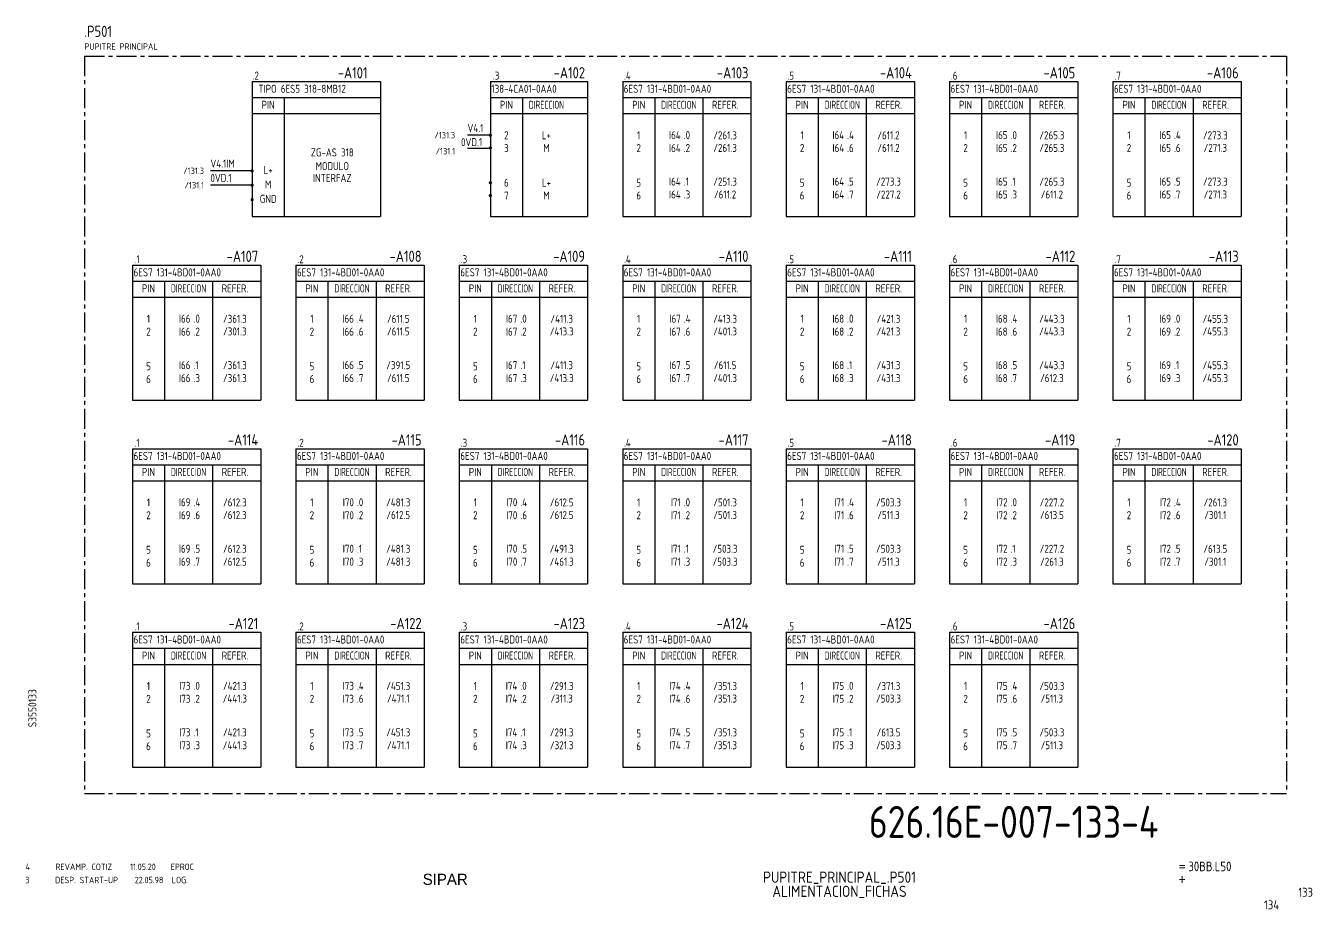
# Model space of a CAD drawing. Extents: x 10 to 1435, y 6 to 281.
# Drawn here: x 626 to 1027.3, y 5.7 to 281.3 of the extents above; entities that cross this region are included whole.
import ezdxf
from ezdxf.enums import TextEntityAlignment as Align

# ---------------------------------------------------------------- set-up
doc = ezdxf.new("R2010")
doc.units = 0
doc.header["$LTSCALE"] = 5
doc.header["$MEASUREMENT"] = 0
doc.linetypes.add('CENTER', pattern=[2, 1.25, -0.25, 0.25, -0.25])
doc.layers.get('0').update_dxf_attribs({"linetype": 'CONTINUOUS'})
doc.layers.add('CART', color=7, linetype='CONTINUOUS')
doc.styles.add('DIN', font='DIN.shx', dxfattribs={"width": 0.85})
doc.styles.add('N', font='ROMANS', dxfattribs={"width": 0.85, "height": 3})
doc.styles.add('X', font='UNIV.SHX', dxfattribs={"height": 3.5})

# ---------------------------------------------------------------- blocks, each defined once
blk = doc.blocks.new('DESP')
at = {"color": 3, "style": 'DIN'}
for s, width, p in [('3', 0.9, (7.45, 13.02)), ('DESP. START-UP', 0.8, (16.76, 13.02)), ('22.05.98', 0.9, (41.59, 13.02)), ('LOG.', 0.9, (53.16, 13.02))]:
    blk.add_text(s, height=2, dxfattribs=dict(at, width=width)).set_placement(p)

msp = doc.modelspace()

# ---------------------------------------------------------------- linework, layer by layer
at = {"color": 3, "linetype": 'CENTER'}
for p, q in [((644.29, 271.81), (1019.29, 271.81)), ((644.29, 271.81), (644.29, 41.81)), ((1019.29, 271.81), (1019.29, 41.81)), ((644.29, 41.81), (1019.29, 41.81))]:
    msp.add_line(p, q, dxfattribs=at)
at = {"color": 3}
for p, q in [((696.62, 263.89), (696.62, 221.76)), ((696.62, 263.89), (736.62, 263.89)), ((736.62, 263.89), (736.62, 221.76)), ((770.94, 263.89), (770.94, 221.76)), ((770.94, 263.89), (801.25, 263.89)), ((801.25, 263.89), (801.25, 221.76)), ((812.23, 263.89), (812.23, 221.76)), ((812.23, 263.89), (852.23, 263.89)), ((852.23, 263.89), (852.23, 221.76)), ((863.21, 263.89), (863.21, 221.76)), ((863.21, 263.89), (903.21, 263.89)), ((903.21, 263.89), (903.21, 221.76)), ((914.19, 263.89), (914.19, 221.76)), ((914.19, 263.89), (954.19, 263.89)), ((954.19, 263.89), (954.19, 221.76)), ((965.16, 263.89), (965.16, 221.76)), ((965.16, 263.89), (1005.16, 263.89)), ((1005.16, 263.89), (1005.16, 221.76)), ((696.62, 258.89), (736.62, 258.89)), ((706.62, 258.89), (706.62, 221.76)), ((770.94, 258.89), (801.25, 258.89)), ((780.94, 258.89), (780.94, 221.76)), ((812.23, 258.89), (852.23, 258.89)), ((822.23, 258.89), (822.23, 221.76)), ((837.23, 258.89), (837.23, 221.76)), ((863.21, 258.89), (903.21, 258.89)), ((873.21, 258.89), (873.21, 221.76)), ((888.21, 258.89), (888.21, 221.76)), ((914.19, 258.89), (954.19, 258.89)), ((924.19, 258.89), (924.19, 221.76)), ((939.19, 258.89), (939.19, 221.76)), ((965.16, 258.89), (1005.16, 258.89)), ((975.16, 258.89), (975.16, 221.76)), ((990.16, 258.89), (990.16, 221.76)), ((696.62, 253.89), (736.62, 253.89)), ((770.94, 253.89), (801.25, 253.89)), ((812.23, 253.89), (852.23, 253.89)), ((863.21, 253.89), (903.21, 253.89)), ((914.19, 253.89), (954.19, 253.89)), ((965.16, 253.89), (1005.16, 253.89)), ((696.62, 221.76), (736.62, 221.76)), ((770.94, 221.76), (801.25, 221.76)), ((812.23, 221.76), (852.23, 221.76)), ((863.21, 221.76), (903.21, 221.76)), ((914.19, 221.76), (954.19, 221.76)), ((965.16, 221.76), (1005.16, 221.76)), ((659.29, 206.62), (659.29, 164.49)), ((659.29, 206.62), (699.29, 206.62)), ((699.29, 206.62), (699.29, 164.49)), ((710.27, 206.62), (710.27, 164.49)), ((710.27, 206.62), (750.27, 206.62)), ((750.27, 206.62), (750.27, 164.49)), ((761.25, 206.62), (761.25, 164.49)), ((761.25, 206.62), (801.25, 206.62)), ((801.25, 206.62), (801.25, 164.49)), ((812.23, 206.62), (812.23, 164.49)), ((812.23, 206.62), (852.23, 206.62)), ((852.23, 206.62), (852.23, 164.49)), ((863.21, 206.62), (863.21, 164.49)), ((863.21, 206.62), (903.21, 206.62)), ((903.21, 206.62), (903.21, 164.49)), ((914.19, 206.62), (914.19, 164.49)), ((914.19, 206.62), (954.19, 206.62)), ((954.19, 206.62), (954.19, 164.49)), ((965.16, 206.62), (965.16, 164.49)), ((965.16, 206.62), (1005.16, 206.62)), ((1005.16, 206.62), (1005.16, 164.49)), ((659.29, 201.62), (699.29, 201.62)), ((669.29, 201.62), (669.29, 164.49)), ((684.29, 201.62), (684.29, 164.49)), ((710.27, 201.62), (750.27, 201.62)), ((720.27, 201.62), (720.27, 164.49)), ((735.27, 201.62), (735.27, 164.49)), ((761.25, 201.62), (801.25, 201.62)), ((771.25, 201.62), (771.25, 164.49)), ((786.25, 201.62), (786.25, 164.49)), ((812.23, 201.62), (852.23, 201.62)), ((822.23, 201.62), (822.23, 164.49)), ((837.23, 201.62), (837.23, 164.49)), ((863.21, 201.62), (903.21, 201.62)), ((873.21, 201.62), (873.21, 164.49)), ((888.21, 201.62), (888.21, 164.49)), ((914.19, 201.62), (954.19, 201.62)), ((924.19, 201.62), (924.19, 164.49)), ((939.19, 201.62), (939.19, 164.49)), ((965.16, 201.62), (1005.16, 201.62)), ((975.16, 201.62), (975.16, 164.49)), ((990.16, 201.62), (990.16, 164.49)), ((659.29, 196.62), (699.29, 196.62)), ((710.27, 196.62), (750.27, 196.62)), ((761.25, 196.62), (801.25, 196.62)), ((812.23, 196.62), (852.23, 196.62)), ((863.21, 196.62), (903.21, 196.62)), ((914.19, 196.62), (954.19, 196.62)), ((965.16, 196.62), (1005.16, 196.62)), ((659.29, 164.49), (699.29, 164.49)), ((710.27, 164.49), (750.27, 164.49)), ((761.25, 164.49), (801.25, 164.49)), ((812.23, 164.49), (852.23, 164.49)), ((863.21, 164.49), (903.21, 164.49)), ((914.19, 164.49), (954.19, 164.49)), ((965.16, 164.49), (1005.16, 164.49)), ((659.29, 149.34), (659.29, 107.21)), ((659.29, 149.34), (699.29, 149.34)), ((699.29, 149.34), (699.29, 107.21)), ((710.27, 149.34), (710.27, 107.21)), ((710.27, 149.34), (750.27, 149.34)), ((750.27, 149.34), (750.27, 107.21)), ((761.25, 149.34), (761.25, 107.21)), ((761.25, 149.34), (801.25, 149.34)), ((801.25, 149.34), (801.25, 107.21)), ((812.23, 149.34), (812.23, 107.21)), ((812.23, 149.34), (852.23, 149.34)), ((852.23, 149.34), (852.23, 107.21)), ((863.21, 149.34), (863.21, 107.21)), ((863.21, 149.34), (903.21, 149.34)), ((903.21, 149.34), (903.21, 107.21)), ((914.19, 149.34), (914.19, 107.21)), ((914.19, 149.34), (954.19, 149.34)), ((954.19, 149.34), (954.19, 107.21)), ((965.16, 149.34), (965.16, 107.21)), ((965.16, 149.34), (1005.16, 149.34)), ((1005.16, 149.34), (1005.16, 107.21)), ((659.29, 144.34), (699.29, 144.34)), ((669.29, 144.34), (669.29, 107.21)), ((684.29, 144.34), (684.29, 107.21)), ((710.27, 144.34), (750.27, 144.34)), ((720.27, 144.34), (720.27, 107.21)), ((735.27, 144.34), (735.27, 107.21)), ((761.25, 144.34), (801.25, 144.34)), ((771.25, 144.34), (771.25, 107.21)), ((786.25, 144.34), (786.25, 107.21)), ((812.23, 144.34), (852.23, 144.34)), ((822.23, 144.34), (822.23, 107.21)), ((837.23, 144.34), (837.23, 107.21)), ((863.21, 144.34), (903.21, 144.34)), ((873.21, 144.34), (873.21, 107.21)), ((888.21, 144.34), (888.21, 107.21)), ((914.19, 144.34), (954.19, 144.34)), ((924.19, 144.34), (924.19, 107.21)), ((939.19, 144.34), (939.19, 107.21)), ((965.16, 144.34), (1005.16, 144.34)), ((975.16, 144.34), (975.16, 107.21)), ((990.16, 144.34), (990.16, 107.21)), ((659.29, 139.34), (699.29, 139.34)), ((710.27, 139.34), (750.27, 139.34)), ((761.25, 139.34), (801.25, 139.34)), ((812.23, 139.34), (852.23, 139.34)), ((863.21, 139.34), (903.21, 139.34)), ((914.19, 139.34), (954.19, 139.34)), ((965.16, 139.34), (1005.16, 139.34)), ((659.29, 107.21), (699.29, 107.21)), ((710.27, 107.21), (750.27, 107.21)), ((761.25, 107.21), (801.25, 107.21)), ((812.23, 107.21), (852.23, 107.21)), ((863.21, 107.21), (903.21, 107.21)), ((914.19, 107.21), (954.19, 107.21)), ((965.16, 107.21), (1005.16, 107.21)), ((659.29, 92.07), (659.29, 49.94)), ((659.29, 92.07), (699.29, 92.07)), ((699.29, 92.07), (699.29, 49.94)), ((710.27, 92.07), (710.27, 49.94)), ((710.27, 92.07), (750.27, 92.07)), ((750.27, 92.07), (750.27, 49.94)), ((761.25, 92.07), (761.25, 49.94)), ((761.25, 92.07), (801.25, 92.07)), ((801.25, 92.07), (801.25, 49.94)), ((812.23, 92.07), (812.23, 49.94)), ((812.23, 92.07), (852.23, 92.07)), ((852.23, 92.07), (852.23, 49.94)), ((863.21, 92.07), (863.21, 49.94)), ((863.21, 92.07), (903.21, 92.07)), ((903.21, 92.07), (903.21, 49.94)), ((914.19, 92.07), (914.19, 49.94)), ((914.19, 92.07), (954.19, 92.07)), ((954.19, 92.07), (954.19, 49.94)), ((659.29, 87.07), (699.29, 87.07)), ((669.29, 87.07), (669.29, 49.94)), ((684.29, 87.07), (684.29, 49.94)), ((710.27, 87.07), (750.27, 87.07)), ((720.27, 87.07), (720.27, 49.94)), ((735.27, 87.07), (735.27, 49.94)), ((761.25, 87.07), (801.25, 87.07)), ((771.25, 87.07), (771.25, 49.94)), ((786.25, 87.07), (786.25, 49.94)), ((812.23, 87.07), (852.23, 87.07)), ((822.23, 87.07), (822.23, 49.94)), ((837.23, 87.07), (837.23, 49.94)), ((863.21, 87.07), (903.21, 87.07)), ((873.21, 87.07), (873.21, 49.94)), ((888.21, 87.07), (888.21, 49.94)), ((914.19, 87.07), (954.19, 87.07)), ((924.19, 87.07), (924.19, 49.94)), ((939.19, 87.07), (939.19, 49.94)), ((659.29, 82.07), (699.29, 82.07)), ((710.27, 82.07), (750.27, 82.07)), ((761.25, 82.07), (801.25, 82.07)), ((812.23, 82.07), (852.23, 82.07)), ((863.21, 82.07), (903.21, 82.07)), ((914.19, 82.07), (954.19, 82.07)), ((659.29, 49.94), (699.29, 49.94)), ((710.27, 49.94), (750.27, 49.94)), ((761.25, 49.94), (801.25, 49.94)), ((812.23, 49.94), (852.23, 49.94)), ((863.21, 49.94), (903.21, 49.94)), ((914.19, 49.94), (954.19, 49.94))]:
    msp.add_line(p, q, dxfattribs=at)
for p, q in [((770.94, 247.16), (763.82, 247.16)), ((763.82, 243.16), (770.94, 243.16)), ((696.62, 236.05), (683.62, 236.05)), ((696.62, 231.55), (683.62, 231.55))]:
    msp.add_line(p, q)
at = {"linetype": 'Continuous', "const_width": 0.5}
for points in [[(770.69, 247.16, 1), (771.19, 247.16, 1)], [(770.69, 243.16, 1), (771.19, 243.16, 1)], [(696.37, 236.05, 1), (696.87, 236.05, 1)], [(770.69, 232.32, 1), (771.19, 232.32, 1)], [(696.37, 231.55, 1), (696.87, 231.55, 1)], [(770.69, 228.32, 1), (771.19, 228.32, 1)], [(696.37, 227.05, 1), (696.87, 227.05, 1)]]:
    msp.add_lwpolyline(points, format="xyb", close=True, dxfattribs=at)

# ---------------------------------------------------------------- block references
at = {"linetype": 'Continuous'}
msp.add_blockref('DESP', (618.42, 0.76), dxfattribs=at)

# ---------------------------------------------------------------- texts
at = {"color": 3, "style": 'DIN'}
for s, height, width, p in [('.P501', 3.5, 0.85, (644.29, 277.81)), ('4', 2, 0.9, (625.96, 17.91)), ('REVAMP. COTIZ', 2, 0.8, (635.27, 17.91)), ('11.05.20', 2, 0.9, (658.55, 17.91)), ('EPROC', 2, 0.9, (671.23, 17.91))]:
    msp.add_text(s, height=height, dxfattribs=dict(at, width=width)).set_placement(p)
at = {"style": 'DIN', "width": 0.85}
for s, height, p in [('PUPITRE PRINCIPAL', 2, (644.29, 273.81)), ('TIPO 6ES5 318-8MB12', 2.5, (698.62, 260.39)), ('138-4CA01-0AA0', 2.5, (771.26, 260.39)), ('6ES7 131-4BD01-0AA0', 2.5, (812.55, 260.39)), ('6ES7 131-4BD01-0AA0', 2.5, (863.53, 260.39)), ('6ES7 131-4BD01-0AA0', 2.5, (914.51, 260.39)), ('6ES7 131-4BD01-0AA0', 2.5, (965.49, 260.39)), ('V4.1', 2.5, (763.82, 248.16)), ('0VD.1', 2.5, (761.8, 243.74)), ('.0', 2.5, (831.26, 245.93)), ('.4', 2.5, (882.24, 245.93)), ('.0', 2.5, (933.22, 245.93)), ('.4', 2.5, (984.2, 245.93)), ('.2', 2.5, (831.26, 241.89)), ('.6', 2.5, (882.24, 241.89)), ('.2', 2.5, (933.22, 241.89)), ('.6', 2.5, (984.2, 241.89)), ('V4.1IM', 2.5, (683.62, 237.05)), ('0VD.1', 2.5, (683.62, 232.55)), ('.1', 2.5, (831.26, 231.44)), ('.5', 2.5, (882.24, 231.44)), ('.1', 2.5, (933.22, 231.44)), ('.5', 2.5, (984.2, 231.44)), ('.3', 2.5, (831.26, 227.4)), ('.7', 2.5, (882.24, 227.4)), ('.3', 2.5, (933.22, 227.4)), ('.7', 2.5, (984.2, 227.4)), ('6ES7 131-4BD01-0AA0', 2.5, (659.62, 203.12)), ('6ES7 131-4BD01-0AA0', 2.5, (710.6, 203.12)), ('6ES7 131-4BD01-0AA0', 2.5, (761.57, 203.12)), ('6ES7 131-4BD01-0AA0', 2.5, (812.55, 203.12)), ('6ES7 131-4BD01-0AA0', 2.5, (863.53, 203.12)), ('6ES7 131-4BD01-0AA0', 2.5, (914.51, 203.12)), ('6ES7 131-4BD01-0AA0', 2.5, (965.49, 203.12)), ('.0', 2.5, (678.33, 188.66)), ('.4', 2.5, (729.31, 188.66)), ('.0', 2.5, (780.29, 188.66)), ('.4', 2.5, (831.26, 188.66)), ('.0', 2.5, (882.24, 188.66)), ('.4', 2.5, (933.22, 188.66)), ('.0', 2.5, (984.2, 188.66)), ('.2', 2.5, (678.33, 184.62)), ('.6', 2.5, (729.31, 184.62)), ('.2', 2.5, (780.29, 184.62)), ('.6', 2.5, (831.26, 184.62)), ('.2', 2.5, (882.24, 184.62)), ('.6', 2.5, (933.22, 184.62)), ('.2', 2.5, (984.2, 184.62)), ('.1', 2.5, (678.33, 174.16)), ('.5', 2.5, (729.31, 174.16)), ('.1', 2.5, (780.29, 174.16)), ('.5', 2.5, (831.26, 174.16)), ('.1', 2.5, (882.24, 174.16)), ('.5', 2.5, (933.22, 174.16)), ('.1', 2.5, (984.2, 174.16)), ('.3', 2.5, (678.33, 170.12)), ('.7', 2.5, (729.31, 170.12)), ('.3', 2.5, (780.29, 170.12)), ('.7', 2.5, (831.26, 170.12)), ('.3', 2.5, (882.24, 170.12)), ('.7', 2.5, (933.22, 170.12)), ('.3', 2.5, (984.2, 170.12)), ('6ES7 131-4BD01-0AA0', 2.5, (659.62, 145.84)), ('6ES7 131-4BD01-0AA0', 2.5, (710.6, 145.84)), ('6ES7 131-4BD01-0AA0', 2.5, (761.57, 145.84)), ('6ES7 131-4BD01-0AA0', 2.5, (812.55, 145.84)), ('6ES7 131-4BD01-0AA0', 2.5, (863.53, 145.84)), ('6ES7 131-4BD01-0AA0', 2.5, (914.51, 145.84)), ('6ES7 131-4BD01-0AA0', 2.5, (965.49, 145.84)), ('.4', 2.5, (678.33, 131.39)), ('.0', 2.5, (729.31, 131.39)), ('.4', 2.5, (780.29, 131.39)), ('.0', 2.5, (831.26, 131.39)), ('.4', 2.5, (882.24, 131.39)), ('.0', 2.5, (933.22, 131.39)), ('.4', 2.5, (984.2, 131.39)), ('.6', 2.5, (678.33, 127.34)), ('.2', 2.5, (729.31, 127.34)), ('.6', 2.5, (780.29, 127.34)), ('.2', 2.5, (831.26, 127.34)), ('.6', 2.5, (882.24, 127.34)), ('.2', 2.5, (933.22, 127.34)), ('.6', 2.5, (984.2, 127.34)), ('.5', 2.5, (678.33, 116.89)), ('.1', 2.5, (729.31, 116.89)), ('.5', 2.5, (780.29, 116.89)), ('.1', 2.5, (831.26, 116.89)), ('.5', 2.5, (882.24, 116.89)), ('.1', 2.5, (933.22, 116.89)), ('.5', 2.5, (984.2, 116.89)), ('.7', 2.5, (678.33, 112.85)), ('.3', 2.5, (729.31, 112.85)), ('.7', 2.5, (780.29, 112.85)), ('.3', 2.5, (831.26, 112.85)), ('.7', 2.5, (882.24, 112.85)), ('.3', 2.5, (933.22, 112.85)), ('.7', 2.5, (984.2, 112.85)), ('6ES7 131-4BD01-0AA0', 2.5, (659.62, 88.57)), ('6ES7 131-4BD01-0AA0', 2.5, (710.6, 88.57)), ('6ES7 131-4BD01-0AA0', 2.5, (761.57, 88.57)), ('6ES7 131-4BD01-0AA0', 2.5, (812.55, 88.57)), ('6ES7 131-4BD01-0AA0', 2.5, (863.53, 88.57)), ('6ES7 131-4BD01-0AA0', 2.5, (914.51, 88.57)), ('.0', 2.5, (678.33, 74.11)), ('.4', 2.5, (729.31, 74.11)), ('.0', 2.5, (780.29, 74.11)), ('.4', 2.5, (831.26, 74.11)), ('.0', 2.5, (882.24, 74.11)), ('.4', 2.5, (933.22, 74.11)), ('.2', 2.5, (678.33, 70.07)), ('.6', 2.5, (729.31, 70.07)), ('.2', 2.5, (780.29, 70.07)), ('.6', 2.5, (831.26, 70.07)), ('.2', 2.5, (882.24, 70.07)), ('.6', 2.5, (933.22, 70.07)), ('.1', 2.5, (678.33, 59.62)), ('.5', 2.5, (729.31, 59.62)), ('.1', 2.5, (780.29, 59.62)), ('.5', 2.5, (831.26, 59.62)), ('.1', 2.5, (882.24, 59.62)), ('.5', 2.5, (933.22, 59.62)), ('.3', 2.5, (678.33, 55.58)), ('.7', 2.5, (729.31, 55.58)), ('.3', 2.5, (780.29, 55.58)), ('.7', 2.5, (831.26, 55.58)), ('.3', 2.5, (882.24, 55.58)), ('.7', 2.5, (933.22, 55.58))]:
    msp.add_text(s, height=height, dxfattribs=at).set_placement(p)
for s, p in [('.2', (697.76, 264.49)), ('.3', (772.73, 264.49)), ('.4', (813.68, 264.49)), ('.5', (864.66, 264.49)), ('.6', (915.64, 264.49)), ('.7', (966.62, 264.49)), ('PIN', (701.62, 255.39)), ('PIN', (775.94, 255.39)), ('PIN', (817.23, 255.39)), ('REFER.', (844.23, 255.39)), ('PIN', (868.21, 255.39)), ('REFER.', (895.21, 255.39)), ('PIN', (919.19, 255.39)), ('REFER.', (946.19, 255.39)), ('PIN', (970.16, 255.39)), ('REFER.', (997.16, 255.39)), ('2', (775.94, 245.89)), ('L+', (788.44, 245.89)), ('1', (817.23, 245.89)), ('/261.3', (844.17, 245.88)), ('1', (868.21, 245.89)), ('/611.2', (895.15, 245.88)), ('1', (919.19, 245.89)), ('/265.3', (946.12, 245.88)), ('1', (970.16, 245.89)), ('/273.3', (997.1, 245.88)), ('ZG-AS 318', (721.62, 240.54)), ('3', (775.94, 241.89)), ('M', (788.44, 241.89)), ('2', (817.23, 241.89)), ('/261.3', (844.17, 241.95)), ('2', (868.21, 241.89)), ('/611.2', (895.15, 241.95)), ('2', (919.19, 241.89)), ('/265.3', (946.12, 241.95)), ('2', (970.16, 241.89)), ('/271.3', (997.1, 241.95)), ('L+', (701.62, 235.05)), ('MODULO', (721.62, 236.27)), ('M', (701.62, 230.55)), ('INTERFAZ', (721.62, 232.54)), ('6', (775.94, 231.09)), ('L+', (788.44, 231.09)), ('5', (817.23, 231.09)), ('/251.3', (844.17, 231.42)), ('5', (868.21, 231.09)), ('/273.3', (895.15, 231.42)), ('5', (919.19, 231.09)), ('/265.3', (946.12, 231.42)), ('5', (970.16, 231.09)), ('/273.3', (997.1, 231.42)), ('7', (775.94, 227.09)), ('M', (788.44, 227.09)), ('6', (817.23, 227.09)), ('/611.2', (844.17, 227.4)), ('6', (868.21, 227.09)), ('/227.2', (895.15, 227.4)), ('6', (919.19, 227.09)), ('/611.2', (946.12, 227.4)), ('6', (970.16, 227.09)), ('/271.3', (997.1, 227.4)), ('GND', (701.62, 226.05)), ('.1', (660.75, 207.22)), ('.2', (711.72, 207.22)), ('.3', (762.7, 207.22)), ('.4', (813.68, 207.22)), ('.5', (864.66, 207.22)), ('.6', (915.64, 207.22)), ('.7', (966.62, 207.22)), ('PIN', (664.29, 198.12)), ('REFER.', (691.29, 198.12)), ('PIN', (715.27, 198.12)), ('REFER.', (742.27, 198.12)), ('PIN', (766.25, 198.12)), ('REFER.', (793.25, 198.12)), ('PIN', (817.23, 198.12)), ('REFER.', (844.23, 198.12)), ('PIN', (868.21, 198.12)), ('REFER.', (895.21, 198.12)), ('PIN', (919.19, 198.12)), ('REFER.', (946.19, 198.12)), ('PIN', (970.16, 198.12)), ('REFER.', (997.16, 198.12)), ('1', (664.29, 188.62)), ('/361.3', (691.23, 188.61)), ('1', (715.27, 188.62)), ('/611.5', (742.21, 188.61)), ('1', (766.25, 188.62)), ('/411.3', (793.19, 188.61)), ('1', (817.23, 188.62)), ('/413.3', (844.17, 188.61)), ('1', (868.21, 188.62)), ('/421.3', (895.15, 188.61)), ('1', (919.19, 188.62)), ('/443.3', (946.12, 188.61)), ('1', (970.16, 188.62)), ('/455.3', (997.1, 188.61)), ('2', (664.29, 184.62)), ('/301.3', (691.23, 184.68)), ('2', (715.27, 184.62)), ('/611.5', (742.21, 184.68)), ('2', (766.25, 184.62)), ('/413.3', (793.19, 184.68)), ('2', (817.23, 184.62)), ('/401.3', (844.17, 184.68)), ('2', (868.21, 184.62)), ('/421.3', (895.15, 184.68)), ('2', (919.19, 184.62)), ('/443.3', (946.12, 184.68)), ('2', (970.16, 184.62)), ('/455.3', (997.1, 184.68)), ('/361.3', (691.23, 174.15)), ('/391.5', (742.21, 174.15)), ('/411.3', (793.19, 174.15)), ('/611.5', (844.17, 174.15)), ('/431.3', (895.15, 174.15)), ('/443.3', (946.12, 174.15)), ('/455.3', (997.1, 174.15)), ('5', (664.29, 173.82)), ('/361.3', (691.23, 170.12)), ('5', (715.27, 173.82)), ('/611.5', (742.21, 170.12)), ('5', (766.25, 173.82)), ('/413.3', (793.19, 170.12)), ('5', (817.23, 173.82)), ('/401.3', (844.17, 170.12)), ('5', (868.21, 173.82)), ('/431.3', (895.15, 170.12)), ('5', (919.19, 173.82)), ('/612.3', (946.12, 170.12)), ('5', (970.16, 173.82)), ('/455.3', (997.1, 170.12)), ('6', (664.29, 169.82)), ('6', (715.27, 169.82)), ('6', (766.25, 169.82)), ('6', (817.23, 169.82)), ('6', (868.21, 169.82)), ('6', (919.19, 169.82)), ('6', (970.16, 169.82)), ('.1', (660.75, 149.94)), ('.2', (711.72, 149.94)), ('.3', (762.7, 149.94)), ('.4', (813.68, 149.94)), ('.5', (864.66, 149.94)), ('.6', (915.64, 149.94)), ('.7', (966.62, 149.94)), ('PIN', (664.29, 140.84)), ('REFER.', (691.29, 140.84)), ('PIN', (715.27, 140.84)), ('REFER.', (742.27, 140.84)), ('PIN', (766.25, 140.84)), ('REFER.', (793.25, 140.84)), ('PIN', (817.23, 140.84)), ('REFER.', (844.23, 140.84)), ('PIN', (868.21, 140.84)), ('REFER.', (895.21, 140.84)), ('PIN', (919.19, 140.84)), ('REFER.', (946.19, 140.84)), ('PIN', (970.16, 140.84)), ('REFER.', (997.16, 140.84)), ('1', (664.29, 131.34)), ('/612.3', (691.23, 131.34)), ('1', (715.27, 131.34)), ('/481.3', (742.21, 131.34)), ('1', (766.25, 131.34)), ('/612.5', (793.19, 131.34)), ('1', (817.23, 131.34)), ('/501.3', (844.17, 131.34)), ('1', (868.21, 131.34)), ('/503.3', (895.15, 131.34)), ('1', (919.19, 131.34)), ('/227.2', (946.12, 131.34)), ('1', (970.16, 131.34)), ('/261.3', (997.1, 131.34)), ('2', (664.29, 127.34)), ('/612.3', (691.23, 127.41)), ('2', (715.27, 127.34)), ('/612.5', (742.21, 127.41)), ('2', (766.25, 127.34)), ('/612.5', (793.19, 127.41)), ('2', (817.23, 127.34)), ('/501.3', (844.17, 127.41)), ('2', (868.21, 127.34)), ('/511.3', (895.15, 127.41)), ('2', (919.19, 127.34)), ('/613.5', (946.12, 127.41)), ('2', (970.16, 127.34)), ('/301.1', (997.1, 127.41)), ('5', (664.29, 116.55)), ('/612.3', (691.23, 116.87)), ('5', (715.27, 116.55)), ('/481.3', (742.21, 116.87)), ('5', (766.25, 116.55)), ('/491.3', (793.19, 116.87)), ('5', (817.23, 116.55)), ('/503.3', (844.17, 116.87)), ('5', (868.21, 116.55)), ('/503.3', (895.15, 116.87)), ('5', (919.19, 116.55)), ('/227.2', (946.12, 116.87)), ('5', (970.16, 116.55)), ('/613.5', (997.1, 116.87)), ('6', (664.29, 112.55)), ('/612.5', (691.23, 112.85)), ('6', (715.27, 112.55)), ('/481.3', (742.21, 112.85)), ('6', (766.25, 112.55)), ('/461.3', (793.19, 112.85)), ('6', (817.23, 112.55)), ('/503.3', (844.17, 112.85)), ('6', (868.21, 112.55)), ('/511.3', (895.15, 112.85)), ('6', (919.19, 112.55)), ('/261.3', (946.12, 112.85)), ('6', (970.16, 112.55)), ('/301.1', (997.1, 112.85)), ('.1', (660.75, 92.67)), ('.2', (711.72, 92.67)), ('.3', (762.7, 92.67)), ('.4', (813.68, 92.67)), ('.5', (864.66, 92.67)), ('.6', (915.64, 92.67)), ('PIN', (664.29, 83.57)), ('REFER.', (691.29, 83.57)), ('PIN', (715.27, 83.57)), ('REFER.', (742.27, 83.57)), ('PIN', (766.25, 83.57)), ('REFER.', (793.25, 83.57)), ('PIN', (817.23, 83.57)), ('REFER.', (844.23, 83.57)), ('PIN', (868.21, 83.57)), ('REFER.', (895.21, 83.57)), ('PIN', (919.19, 83.57)), ('REFER.', (946.19, 83.57)), ('1', (664.29, 74.07)), ('/421.3', (691.23, 74.06)), ('1', (715.27, 74.07)), ('/451.3', (742.21, 74.06)), ('1', (766.25, 74.07)), ('/291.3', (793.19, 74.06)), ('1', (817.23, 74.07)), ('/351.3', (844.17, 74.06)), ('1', (868.21, 74.07)), ('/371.3', (895.15, 74.06)), ('1', (919.19, 74.07)), ('/503.3', (946.12, 74.06)), ('2', (664.29, 70.07)), ('/441.3', (691.23, 70.14)), ('2', (715.27, 70.07)), ('/471.1', (742.21, 70.14)), ('2', (766.25, 70.07)), ('/311.3', (793.19, 70.14)), ('2', (817.23, 70.07)), ('/351.3', (844.17, 70.14)), ('2', (868.21, 70.07)), ('/503.3', (895.15, 70.14)), ('2', (919.19, 70.07)), ('/511.3', (946.12, 70.14)), ('5', (664.29, 59.27)), ('/421.3', (691.23, 59.6)), ('5', (715.27, 59.27)), ('/451.3', (742.21, 59.6)), ('5', (766.25, 59.27)), ('/291.3', (793.19, 59.6)), ('5', (817.23, 59.27)), ('/351.3', (844.17, 59.6)), ('5', (868.21, 59.27)), ('/613.5', (895.15, 59.6)), ('5', (919.19, 59.27)), ('/503.3', (946.12, 59.6)), ('6', (664.29, 55.27)), ('/441.3', (691.23, 55.58)), ('6', (715.27, 55.27)), ('/471.1', (742.21, 55.58)), ('6', (766.25, 55.27)), ('/321.3', (793.19, 55.58)), ('6', (817.23, 55.27)), ('/351.3', (844.17, 55.58)), ('6', (868.21, 55.27)), ('/503.3', (895.15, 55.58)), ('6', (919.19, 55.27)), ('/511.3', (946.12, 55.58))]:
    msp.add_text(s, height=2.5, dxfattribs=at).set_placement(p, align=Align.CENTER)
at = {"color": 3, "style": 'DIN', "width": 0.85}
for s, p in [('-A101', (732.62, 264.89)), ('-A102', (800.48, 264.89)), ('-A103', (851.46, 264.89)), ('-A104', (902.44, 264.89)), ('-A105', (953.41, 264.89)), ('-A106', (1004.39, 264.89)), ('-A107', (698.52, 207.62)), ('-A108', (749.5, 207.62)), ('-A109', (800.48, 207.62)), ('-A110', (851.46, 207.62)), ('-A111', (902.44, 207.62)), ('-A112', (953.41, 207.62)), ('-A113', (1004.39, 207.62)), ('-A114', (698.52, 150.34)), ('-A115', (749.5, 150.34)), ('-A116', (800.48, 150.34)), ('-A117', (851.46, 150.34)), ('-A118', (902.44, 150.34)), ('-A119', (953.41, 150.34)), ('-A120', (1004.39, 150.34)), ('-A121', (698.52, 93.07)), ('-A122', (749.5, 93.07)), ('-A123', (800.48, 93.07)), ('-A124', (851.46, 93.07)), ('-A125', (902.44, 93.07)), ('-A126', (953.41, 93.07))]:
    msp.add_text(s, height=3.5, dxfattribs=at).set_placement(p, align=Align.RIGHT)
at = {"style": 'DIN', "width": 0.596129}
for p, p2 in [((782.94, 255.39), (793.94, 255.39)), ((824.23, 255.39), (835.23, 255.39)), ((875.21, 255.39), (886.21, 255.39)), ((926.19, 255.39), (937.19, 255.39)), ((977.16, 255.39), (988.16, 255.39)), ((671.29, 198.12), (682.29, 198.12)), ((722.27, 198.12), (733.27, 198.12)), ((773.25, 198.12), (784.25, 198.12)), ((824.23, 198.12), (835.23, 198.12)), ((875.21, 198.12), (886.21, 198.12)), ((926.19, 198.12), (937.19, 198.12)), ((977.16, 198.12), (988.16, 198.12)), ((671.29, 140.84), (682.29, 140.84)), ((722.27, 140.84), (733.27, 140.84)), ((773.25, 140.84), (784.25, 140.84)), ((824.23, 140.84), (835.23, 140.84)), ((875.21, 140.84), (886.21, 140.84)), ((926.19, 140.84), (937.19, 140.84)), ((977.16, 140.84), (988.16, 140.84)), ((671.29, 83.57), (682.29, 83.57)), ((722.27, 83.57), (733.27, 83.57)), ((773.25, 83.57), (784.25, 83.57)), ((824.23, 83.57), (835.23, 83.57)), ((875.21, 83.57), (886.21, 83.57)), ((926.19, 83.57), (937.19, 83.57))]:
    msp.add_text('DIRECCION', height=2.5, dxfattribs=at).set_placement(p, p2, align=Align.FIT)
at = {"style": 'DIN', "width": 0.85}
for s, height, p in [('/131.3', 2, (759.95, 246.16)), ('I64', 2.5, (830.33, 245.93)), ('I64', 2.5, (881.31, 245.93)), ('I65', 2.5, (932.29, 245.93)), ('I65', 2.5, (983.26, 245.93)), ('/131.1', 2, (759.95, 241.16)), ('I64', 2.5, (830.33, 241.89)), ('I64', 2.5, (881.31, 241.89)), ('I65', 2.5, (932.29, 241.89)), ('I65', 2.5, (983.26, 241.89)), ('/131.3', 2, (681.62, 235.05)), ('I64', 2.5, (830.33, 231.44)), ('I64', 2.5, (881.31, 231.44)), ('I65', 2.5, (932.29, 231.44)), ('I65', 2.5, (983.26, 231.44)), ('/131.1', 2, (681.62, 230.55)), ('I64', 2.5, (830.33, 227.4)), ('I64', 2.5, (881.31, 227.4)), ('I65', 2.5, (932.29, 227.4)), ('I65', 2.5, (983.26, 227.4)), ('I66', 2.5, (677.39, 188.66)), ('I66', 2.5, (728.37, 188.66)), ('I67', 2.5, (779.35, 188.66)), ('I67', 2.5, (830.33, 188.66)), ('I68', 2.5, (881.31, 188.66)), ('I68', 2.5, (932.29, 188.66)), ('I69', 2.5, (983.26, 188.66)), ('I66', 2.5, (677.39, 184.62)), ('I66', 2.5, (728.37, 184.62)), ('I67', 2.5, (779.35, 184.62)), ('I67', 2.5, (830.33, 184.62)), ('I68', 2.5, (881.31, 184.62)), ('I68', 2.5, (932.29, 184.62)), ('I69', 2.5, (983.26, 184.62)), ('I66', 2.5, (677.39, 174.16)), ('I66', 2.5, (728.37, 174.16)), ('I67', 2.5, (779.35, 174.16)), ('I67', 2.5, (830.33, 174.16)), ('I68', 2.5, (881.31, 174.16)), ('I68', 2.5, (932.29, 174.16)), ('I69', 2.5, (983.26, 174.16)), ('I66', 2.5, (677.39, 170.12)), ('I66', 2.5, (728.37, 170.12)), ('I67', 2.5, (779.35, 170.12)), ('I67', 2.5, (830.33, 170.12)), ('I68', 2.5, (881.31, 170.12)), ('I68', 2.5, (932.29, 170.12)), ('I69', 2.5, (983.26, 170.12)), ('I69', 2.5, (677.39, 131.39)), ('I70', 2.5, (728.37, 131.39)), ('I70', 2.5, (779.35, 131.39)), ('I71', 2.5, (830.33, 131.39)), ('I71', 2.5, (881.31, 131.39)), ('I72', 2.5, (932.29, 131.39)), ('I72', 2.5, (983.26, 131.39)), ('I69', 2.5, (677.39, 127.34)), ('I70', 2.5, (728.37, 127.34)), ('I70', 2.5, (779.35, 127.34)), ('I71', 2.5, (830.33, 127.34)), ('I71', 2.5, (881.31, 127.34)), ('I72', 2.5, (932.29, 127.34)), ('I72', 2.5, (983.26, 127.34)), ('I69', 2.5, (677.39, 116.89)), ('I70', 2.5, (728.37, 116.89)), ('I70', 2.5, (779.35, 116.89)), ('I71', 2.5, (830.33, 116.89)), ('I71', 2.5, (881.31, 116.89)), ('I72', 2.5, (932.29, 116.89)), ('I72', 2.5, (983.26, 116.89)), ('I69', 2.5, (677.39, 112.85)), ('I70', 2.5, (728.37, 112.85)), ('I70', 2.5, (779.35, 112.85)), ('I71', 2.5, (830.33, 112.85)), ('I71', 2.5, (881.31, 112.85)), ('I72', 2.5, (932.29, 112.85)), ('I72', 2.5, (983.26, 112.85)), ('I73', 2.5, (677.39, 74.11)), ('I73', 2.5, (728.37, 74.11)), ('I74', 2.5, (779.35, 74.11)), ('I74', 2.5, (830.33, 74.11)), ('I75', 2.5, (881.31, 74.11)), ('I75', 2.5, (932.29, 74.11)), ('I73', 2.5, (677.39, 70.07)), ('I73', 2.5, (728.37, 70.07)), ('I74', 2.5, (779.35, 70.07)), ('I74', 2.5, (830.33, 70.07)), ('I75', 2.5, (881.31, 70.07)), ('I75', 2.5, (932.29, 70.07)), ('I73', 2.5, (677.39, 59.62)), ('I73', 2.5, (728.37, 59.62)), ('I74', 2.5, (779.35, 59.62)), ('I74', 2.5, (830.33, 59.62)), ('I75', 2.5, (881.31, 59.62)), ('I75', 2.5, (932.29, 59.62)), ('I73', 2.5, (677.39, 55.58)), ('I73', 2.5, (728.37, 55.58)), ('I74', 2.5, (779.35, 55.58)), ('I74', 2.5, (830.33, 55.58)), ('I75', 2.5, (881.31, 55.58)), ('I75', 2.5, (932.29, 55.58))]:
    msp.add_text(s, height=height, dxfattribs=at).set_placement(p, align=Align.RIGHT)
at = {"color": 2, "insert": (889.02, 37.92), "char_height": 10, "width": 111.0411, "attachment_point": 1, "style": 'DIN'}
msp.add_mtext('626.16E-007-133-4', dxfattribs=at)
at = {"layer": 'CART', "color": 3, "style": 'N', "width": 0.85}
for s, p in [('=', (985.61, 17.91)), ('+', (985.61, 13.87))]:
    msp.add_text(s, height=2.5, dxfattribs=at).set_placement(p)
at = {"layer": 'CART', "color": 3, "style": 'DIN', "width": 0.9, "flags": 1}
msp.add_attdef('S3550133', text='', height=2.5, rotation=90, dxfattribs=at).set_placement((629.32, 68.38), align=Align.CENTER)
at = {"layer": 'CART', "color": 3, "style": 'DIN', "width": 0.85}
msp.add_attdef('30BB.L50', text='', height=3, dxfattribs=at).set_placement((988.7, 16.63), align=Align.BOTTOM_LEFT)
at = {"layer": 'CART', "color": 6, "style": 'X', "flags": 1}
msp.add_attdef('SIPAR', text='', height=3.5, dxfattribs=at).set_placement((756.86, 15), align=Align.MIDDLE)
at = {"layer": 'CART', "color": 2, "style": 'DIN', "width": 0.9, "flags": 1}
for tag, text, p in [('PUPITRE_PRINCIPAL_.P501', 'PLC', (879.86, 15.51)), ('ALIMENTACION_FICHAS', '', (879.86, 11.09))]:
    msp.add_attdef(tag, text=text, height=3.5, dxfattribs=at).set_placement(p, align=Align.MIDDLE)
msp.add_attdef('133', text='', height=2.8, dxfattribs=at).set_placement((1027.57, 9.56), align=Align.RIGHT)
at = {"layer": 'CART', "color": 7, "style": 'DIN', "width": 0.9, "flags": 1}
msp.add_attdef('134', (1012.3, 5.65), '', height=2.8, dxfattribs=at)

doc.saveas('drawing.dxf')
